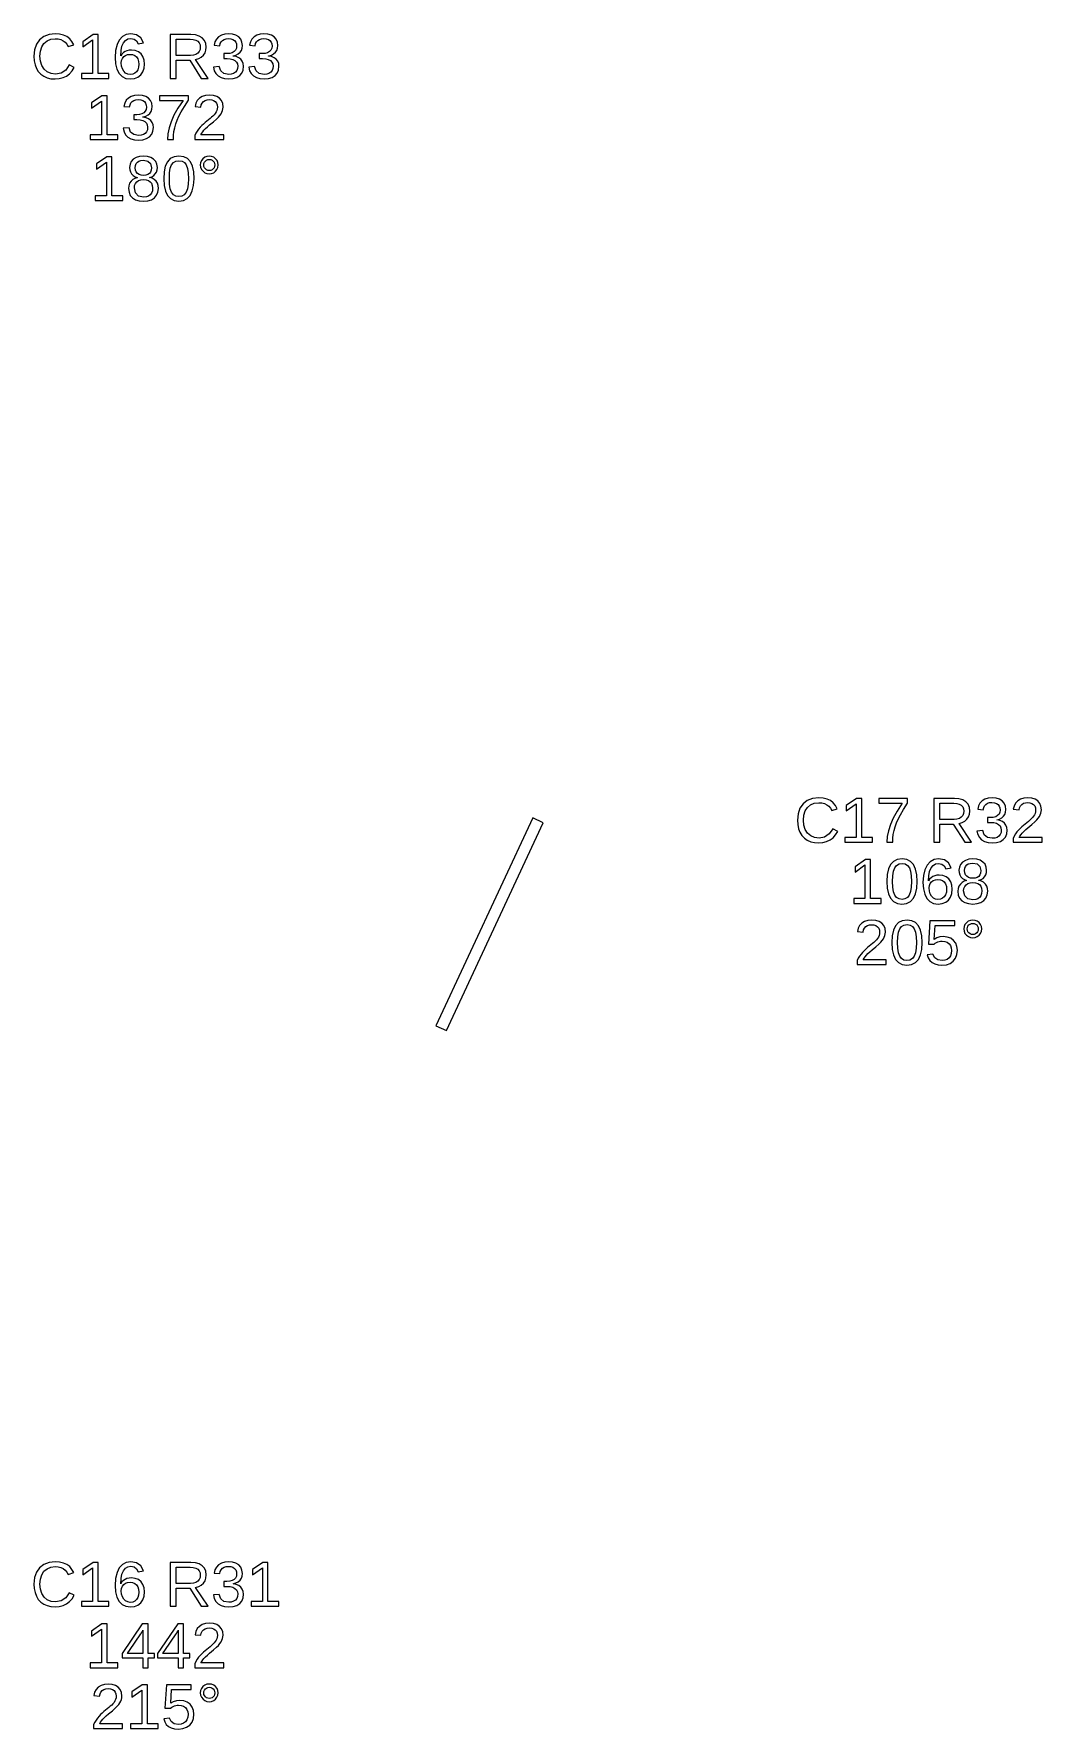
# Model space of a CAD drawing. Extents: x 206 to 2890, y 20 to 453.
# Drawn here: x 1758 to 1890, y 31.1 to 252.9 of the extents above; entities that cross this region are included whole.
import ezdxf

# ---------------------------------------------------------------- set-up
doc = ezdxf.new("R2010")
doc.units = 0
doc.layers.get('0').update_dxf_attribs({"linetype": 'CONTINUOUS'})

msp = doc.modelspace()

# ---------------------------------------------------------------- linework, layer by layer
for points in [[(1761.31, 247.093), (1761.81, 247.222), (1762.26, 247.437), (1762.66, 247.734), (1762.99, 248.109), (1763.26, 248.564), (1762.62, 248.881), (1762.15, 248.219), (1761.55, 247.821), (1760.81, 247.689), (1760.23, 247.76), (1759.73, 247.974), (1759.32, 248.33), (1759.01, 248.803), (1758.83, 249.368), (1758.77, 250.024), (1758.83, 250.685), (1759, 251.244), (1759.3, 251.703), (1759.7, 252.043), (1760.19, 252.247), (1760.78, 252.315), (1761.16, 252.286), (1761.51, 252.198), (1761.83, 252.051), (1762.09, 251.848), (1762.31, 251.593), (1762.47, 251.286), (1763.2, 251.53), (1762.97, 251.961), (1762.67, 252.315), (1762.3, 252.592), (1761.86, 252.791), (1761.35, 252.91), (1760.77, 252.95), (1759.96, 252.863), (1759.28, 252.604), (1758.72, 252.173), (1758.31, 251.589), (1758.06, 250.873), (1757.98, 250.024), (1758.02, 249.441), (1758.13, 248.913), (1758.31, 248.44), (1758.56, 248.028), (1758.89, 247.685), (1759.27, 247.41), (1759.72, 247.21), (1760.22, 247.09), (1760.77, 247.05)], [(1767.8, 247.754), (1766.41, 247.754), (1766.41, 252.864), (1765.73, 252.864), (1764.37, 251.933), (1764.37, 251.241), (1765.67, 252.165), (1765.67, 247.754), (1764.21, 247.754), (1764.21, 247.132), (1767.8, 247.132)], [(1771.16, 247.108), (1771.61, 247.283), (1771.98, 247.575), (1772.26, 247.967), (1772.42, 248.445), (1772.48, 249.007), (1772.42, 249.528), (1772.27, 249.973), (1772.01, 250.342), (1771.66, 250.618), (1771.24, 250.783), (1770.75, 250.838), (1770.45, 250.817), (1770.17, 250.752), (1769.92, 250.645), (1769.7, 250.496), (1769.51, 250.309), (1769.36, 250.081), (1769.4, 250.761), (1769.51, 251.325), (1769.7, 251.772), (1769.96, 252.096), (1770.29, 252.291), (1770.67, 252.356), (1771.1, 252.278), (1771.42, 252.045), (1771.62, 251.656), (1772.32, 251.782), (1771.99, 252.431), (1771.44, 252.82), (1770.68, 252.95), (1770.08, 252.861), (1769.57, 252.595), (1769.16, 252.152), (1768.87, 251.544), (1768.69, 250.782), (1768.63, 249.866), (1768.69, 249.022), (1768.86, 248.323), (1769.14, 247.77), (1769.54, 247.37), (1770.03, 247.13), (1770.62, 247.05)], [(1776.62, 249.512), (1778.4, 249.512), (1779.89, 247.132), (1780.79, 247.132), (1779.16, 249.601), (1779.57, 249.713), (1779.91, 249.896), (1780.19, 250.151), (1780.4, 250.463), (1780.52, 250.821), (1780.56, 251.225), (1780.5, 251.702), (1780.33, 252.104), (1780.03, 252.431), (1779.63, 252.672), (1779.14, 252.816), (1778.54, 252.864), (1775.84, 252.864), (1775.84, 247.132), (1776.62, 247.132)], [(1776.62, 250.126), (1776.62, 252.242), (1778.46, 252.242), (1778.85, 252.213), (1779.18, 252.125), (1779.44, 251.979), (1779.63, 251.778), (1779.74, 251.524), (1779.78, 251.217), (1779.74, 250.898), (1779.63, 250.63), (1779.44, 250.413), (1779.19, 250.254), (1778.87, 250.158), (1778.49, 250.126)], [(1784.07, 247.099), (1784.56, 247.244), (1784.94, 247.486), (1785.22, 247.816), (1785.39, 248.225), (1785.44, 248.714), (1785.4, 249.06), (1785.28, 249.363), (1785.09, 249.626), (1784.82, 249.835), (1784.48, 249.978), (1784.08, 250.057), (1784.08, 250.073), (1784.44, 250.179), (1784.74, 250.335), (1784.98, 250.539), (1785.15, 250.791), (1785.25, 251.089), (1785.29, 251.432), (1785.23, 251.875), (1785.07, 252.247), (1784.81, 252.549), (1784.45, 252.772), (1784, 252.905), (1783.47, 252.95), (1782.97, 252.906), (1782.54, 252.774), (1782.17, 252.555), (1781.89, 252.258), (1781.69, 251.892), (1781.59, 251.457), (1782.33, 251.4), (1782.39, 251.678), (1782.5, 251.911), (1782.68, 252.099), (1782.89, 252.237), (1783.16, 252.32), (1783.46, 252.348), (1783.78, 252.318), (1784.05, 252.229), (1784.26, 252.081), (1784.41, 251.882), (1784.5, 251.64), (1784.53, 251.355), (1784.5, 251.068), (1784.39, 250.826), (1784.2, 250.629), (1783.95, 250.483), (1783.64, 250.395), (1783.27, 250.366), (1782.87, 250.366), (1782.87, 249.731), (1783.28, 249.731), (1783.7, 249.702), (1784.05, 249.615), (1784.32, 249.469), (1784.52, 249.271), (1784.64, 249.028), (1784.68, 248.739), (1784.65, 248.41), (1784.54, 248.14), (1784.37, 247.929), (1784.13, 247.778), (1783.84, 247.687), (1783.5, 247.656), (1782.87, 247.769), (1782.45, 248.108), (1782.25, 248.674), (1781.49, 248.604), (1781.6, 248.134), (1781.81, 247.746), (1782.11, 247.443), (1782.49, 247.225), (1782.96, 247.094), (1783.5, 247.05)], [(1788.71, 247.099), (1789.19, 247.244), (1789.57, 247.486), (1789.85, 247.816), (1790.02, 248.225), (1790.08, 248.714), (1790.04, 249.06), (1789.92, 249.363), (1789.72, 249.626), (1789.45, 249.835), (1789.12, 249.978), (1788.72, 250.057), (1788.72, 250.073), (1789.08, 250.179), (1789.38, 250.335), (1789.61, 250.539), (1789.78, 250.791), (1789.89, 251.089), (1789.92, 251.432), (1789.87, 251.875), (1789.71, 252.247), (1789.44, 252.549), (1789.08, 252.772), (1788.63, 252.905), (1788.1, 252.95), (1787.61, 252.906), (1787.18, 252.774), (1786.81, 252.555), (1786.52, 252.258), (1786.33, 251.892), (1786.23, 251.457), (1786.96, 251.4), (1787.02, 251.678), (1787.14, 251.911), (1787.31, 252.099), (1787.53, 252.237), (1787.79, 252.32), (1788.09, 252.348), (1788.42, 252.318), (1788.69, 252.229), (1788.9, 252.081), (1789.05, 251.882), (1789.14, 251.64), (1789.17, 251.355), (1789.13, 251.068), (1789.02, 250.826), (1788.84, 250.629), (1788.58, 250.483), (1788.27, 250.395), (1787.9, 250.366), (1787.5, 250.366), (1787.5, 249.731), (1787.92, 249.731), (1788.34, 249.702), (1788.68, 249.615), (1788.96, 249.469), (1789.16, 249.271), (1789.28, 249.028), (1789.32, 248.739), (1789.28, 248.41), (1789.18, 248.14), (1789, 247.929), (1788.77, 247.778), (1788.48, 247.687), (1788.13, 247.656), (1787.5, 247.769), (1787.09, 248.108), (1786.88, 248.674), (1786.13, 248.604), (1786.24, 248.134), (1786.45, 247.746), (1786.74, 247.443), (1787.13, 247.225), (1787.59, 247.094), (1788.13, 247.05)], [(1770.28, 247.687), (1770, 247.828), (1769.76, 248.063), (1769.58, 248.372), (1769.47, 248.734), (1769.43, 249.15), (1769.47, 249.474), (1769.57, 249.749), (1769.75, 249.974), (1769.98, 250.14), (1770.26, 250.239), (1770.58, 250.273), (1770.91, 250.235), (1771.2, 250.122), (1771.43, 249.935), (1771.6, 249.678), (1771.7, 249.358), (1771.73, 248.975), (1771.7, 248.589), (1771.6, 248.263), (1771.43, 247.996), (1771.2, 247.798), (1770.93, 247.68), (1770.6, 247.64)], [(1768.96, 239.754), (1767.56, 239.754), (1767.56, 244.864), (1766.89, 244.864), (1765.53, 243.933), (1765.53, 243.241), (1766.83, 244.165), (1766.83, 239.754), (1765.37, 239.754), (1765.37, 239.132), (1768.96, 239.132)], [(1772.26, 239.099), (1772.74, 239.244), (1773.13, 239.486), (1773.41, 239.816), (1773.58, 240.225), (1773.63, 240.714), (1773.59, 241.06), (1773.47, 241.363), (1773.28, 241.626), (1773.01, 241.835), (1772.67, 241.978), (1772.27, 242.057), (1772.27, 242.073), (1772.63, 242.179), (1772.93, 242.335), (1773.17, 242.539), (1773.34, 242.791), (1773.44, 243.089), (1773.47, 243.432), (1773.42, 243.875), (1773.26, 244.247), (1773, 244.549), (1772.64, 244.772), (1772.19, 244.905), (1771.66, 244.95), (1771.16, 244.906), (1770.73, 244.774), (1770.36, 244.555), (1770.08, 244.258), (1769.88, 243.892), (1769.78, 243.457), (1770.52, 243.4), (1770.58, 243.678), (1770.69, 243.911), (1770.86, 244.099), (1771.08, 244.237), (1771.35, 244.32), (1771.65, 244.348), (1771.97, 244.318), (1772.24, 244.229), (1772.45, 244.081), (1772.6, 243.882), (1772.69, 243.64), (1772.72, 243.355), (1772.69, 243.068), (1772.57, 242.826), (1772.39, 242.629), (1772.14, 242.483), (1771.83, 242.395), (1771.46, 242.366), (1771.06, 242.366), (1771.06, 241.731), (1771.47, 241.731), (1771.89, 241.702), (1772.24, 241.615), (1772.51, 241.469), (1772.71, 241.271), (1772.83, 241.028), (1772.87, 240.739), (1772.84, 240.41), (1772.73, 240.14), (1772.56, 239.929), (1772.32, 239.778), (1772.03, 239.687), (1771.69, 239.656), (1771.06, 239.769), (1770.64, 240.108), (1770.44, 240.674), (1769.68, 240.604), (1769.79, 240.134), (1770, 239.746), (1770.3, 239.443), (1770.68, 239.225), (1771.15, 239.094), (1771.69, 239.05)], [(1776.27, 239.655), (1776.33, 240.166), (1776.43, 240.665), (1776.57, 241.161), (1776.75, 241.662), (1776.97, 242.167), (1777.27, 242.739), (1777.69, 243.44), (1778.22, 244.27), (1778.22, 244.864), (1774.43, 244.864), (1774.43, 244.242), (1777.51, 244.242), (1776.85, 243.228), (1776.33, 242.295), (1775.95, 241.445), (1775.69, 240.648), (1775.54, 239.877), (1775.49, 239.132), (1776.25, 239.132)], [(1782.85, 239.754), (1779.86, 239.754), (1779.96, 239.946), (1780.09, 240.144), (1780.26, 240.346), (1780.46, 240.559), (1780.71, 240.789), (1781, 241.036), (1781.51, 241.457), (1781.89, 241.797), (1782.15, 242.057), (1782.34, 242.277), (1782.49, 242.496), (1782.61, 242.716), (1782.69, 242.936), (1782.74, 243.157), (1782.76, 243.379), (1782.71, 243.843), (1782.55, 244.23), (1782.29, 244.541), (1781.94, 244.768), (1781.5, 244.904), (1780.96, 244.95), (1780.47, 244.905), (1780.04, 244.769), (1779.67, 244.543), (1779.38, 244.24), (1779.19, 243.876), (1779.09, 243.448), (1779.83, 243.379), (1779.9, 243.663), (1780.02, 243.901), (1780.19, 244.093), (1780.41, 244.235), (1780.67, 244.319), (1780.96, 244.348), (1781.27, 244.319), (1781.52, 244.232), (1781.73, 244.087), (1781.88, 243.89), (1781.98, 243.646), (1782.01, 243.355), (1781.99, 243.13), (1781.94, 242.921), (1781.85, 242.728), (1781.73, 242.547), (1781.59, 242.37), (1781.43, 242.199), (1781.25, 242.031), (1781.05, 241.863), (1780.84, 241.695), (1780.63, 241.522), (1780.41, 241.34), (1780.19, 241.148), (1779.97, 240.943), (1779.76, 240.724), (1779.56, 240.488), (1779.37, 240.233), (1779.2, 239.953), (1779.05, 239.648), (1779.05, 239.132), (1782.85, 239.132)], [(1769.61, 231.754), (1768.21, 231.754), (1768.21, 236.864), (1767.54, 236.864), (1766.18, 235.933), (1766.18, 235.241), (1767.48, 236.165), (1767.48, 231.754), (1766.02, 231.754), (1766.02, 231.132), (1769.61, 231.132)], [(1772.92, 231.099), (1773.4, 231.247), (1773.78, 231.494), (1774.06, 231.828), (1774.23, 232.24), (1774.29, 232.731), (1774.25, 233.087), (1774.15, 233.401), (1773.98, 233.672), (1773.75, 233.892), (1773.47, 234.047), (1773.13, 234.138), (1773.13, 234.155), (1773.42, 234.247), (1773.67, 234.401), (1773.87, 234.614), (1774.03, 234.873), (1774.12, 235.159), (1774.15, 235.473), (1774.09, 235.895), (1773.93, 236.254), (1773.66, 236.551), (1773.29, 236.773), (1772.84, 236.906), (1772.32, 236.95), (1771.81, 236.905), (1771.37, 236.769), (1771, 236.543), (1770.73, 236.244), (1770.57, 235.89), (1770.51, 235.481), (1770.54, 235.167), (1770.63, 234.881), (1770.78, 234.623), (1770.99, 234.407), (1771.23, 234.248), (1771.52, 234.146), (1771.52, 234.13), (1771.21, 234.042), (1770.93, 233.888), (1770.7, 233.666), (1770.52, 233.391), (1770.41, 233.077), (1770.38, 232.722), (1770.44, 232.229), (1770.61, 231.816), (1770.9, 231.486), (1771.29, 231.244), (1771.77, 231.099), (1772.34, 231.05)], [(1772.01, 234.452), (1771.75, 234.538), (1771.54, 234.681), (1771.39, 234.88), (1771.29, 235.13), (1771.26, 235.432), (1771.29, 235.728), (1771.38, 235.971), (1771.53, 236.16), (1771.74, 236.296), (1772, 236.377), (1772.32, 236.405), (1772.91, 236.297), (1773.27, 235.972), (1773.39, 235.432), (1773.36, 235.11), (1773.27, 234.853), (1773.11, 234.661), (1772.91, 234.529), (1772.64, 234.45), (1772.33, 234.423)], [(1777.56, 231.134), (1778.06, 231.387), (1778.45, 231.807), (1778.73, 232.387), (1778.9, 233.118), (1778.96, 234), (1778.91, 234.894), (1778.75, 235.629), (1778.48, 236.205), (1778.1, 236.619), (1777.6, 236.867), (1776.98, 236.95), (1776.35, 236.868), (1775.84, 236.623), (1775.46, 236.213), (1775.19, 235.64), (1775.03, 234.902), (1774.98, 234), (1775.03, 233.114), (1775.2, 232.382), (1775.47, 231.803), (1775.86, 231.385), (1776.35, 231.134), (1776.96, 231.05)], [(1776.57, 231.711), (1776.25, 231.9), (1776.02, 232.214), (1775.85, 232.664), (1775.75, 233.259), (1775.72, 234), (1775.75, 234.759), (1775.85, 235.362), (1776.01, 235.806), (1776.25, 236.112), (1776.57, 236.295), (1776.98, 236.356), (1777.38, 236.294), (1777.7, 236.108), (1777.93, 235.798), (1778.09, 235.351), (1778.18, 234.751), (1778.22, 234), (1778.18, 233.271), (1778.08, 232.68), (1777.91, 232.226), (1777.68, 231.905), (1777.36, 231.712), (1776.97, 231.648)], [(1781.25, 234.668), (1781.53, 234.781), (1781.77, 234.968), (1781.96, 235.21), (1782.08, 235.484), (1782.12, 235.79), (1782.08, 236.097), (1781.97, 236.371), (1781.78, 236.612), (1781.53, 236.8), (1781.26, 236.912), (1780.95, 236.95), (1780.64, 236.912), (1780.36, 236.798), (1780.12, 236.608), (1779.93, 236.365), (1779.82, 236.093), (1779.78, 235.79), (1779.82, 235.488), (1779.93, 235.215), (1780.13, 234.972), (1780.37, 234.783), (1780.64, 234.669), (1780.95, 234.631)], [(1780.76, 235.082), (1780.59, 235.154), (1780.44, 235.274), (1780.32, 235.427), (1780.25, 235.599), (1780.23, 235.79), (1780.25, 235.981), (1780.32, 236.154), (1780.44, 236.307), (1780.59, 236.427), (1780.76, 236.499), (1780.95, 236.523), (1781.14, 236.499), (1781.31, 236.429), (1781.46, 236.311), (1781.58, 236.159), (1781.65, 235.986), (1781.67, 235.79), (1781.65, 235.597), (1781.58, 235.424), (1781.46, 235.271), (1781.31, 235.153), (1781.14, 235.082), (1780.95, 235.058)], [(1771.67, 231.731), (1771.27, 232.126), (1771.14, 232.783), (1771.17, 233.098), (1771.27, 233.365), (1771.45, 233.583), (1771.68, 233.745), (1771.97, 233.842), (1772.32, 233.874), (1772.67, 233.844), (1772.97, 233.754), (1773.21, 233.603), (1773.39, 233.394), (1773.49, 233.126), (1773.53, 232.8), (1773.5, 232.42), (1773.4, 232.115), (1773.23, 231.886), (1773.01, 231.727), (1772.71, 231.631), (1772.34, 231.599)], [(1861.31, 147.093), (1861.81, 147.222), (1862.26, 147.437), (1862.66, 147.734), (1862.99, 148.109), (1863.26, 148.564), (1862.62, 148.881), (1862.15, 148.219), (1861.55, 147.821), (1860.81, 147.689), (1860.23, 147.76), (1859.73, 147.974), (1859.32, 148.33), (1859.01, 148.803), (1858.83, 149.368), (1858.77, 150.024), (1858.83, 150.685), (1859, 151.244), (1859.3, 151.703), (1859.7, 152.043), (1860.19, 152.247), (1860.78, 152.315), (1861.16, 152.286), (1861.51, 152.198), (1861.83, 152.051), (1862.09, 151.848), (1862.31, 151.593), (1862.47, 151.286), (1863.2, 151.53), (1862.97, 151.961), (1862.67, 152.315), (1862.3, 152.592), (1861.86, 152.791), (1861.35, 152.91), (1860.77, 152.95), (1859.96, 152.863), (1859.28, 152.604), (1858.72, 152.173), (1858.31, 151.589), (1858.06, 150.873), (1857.98, 150.024), (1858.02, 149.441), (1858.13, 148.913), (1858.31, 148.44), (1858.56, 148.028), (1858.89, 147.685), (1859.27, 147.41), (1859.72, 147.21), (1860.22, 147.09), (1860.77, 147.05)], [(1867.8, 147.754), (1866.41, 147.754), (1866.41, 152.864), (1865.73, 152.864), (1864.37, 151.933), (1864.37, 151.241), (1865.67, 152.165), (1865.67, 147.754), (1864.21, 147.754), (1864.21, 147.132), (1867.8, 147.132)], [(1870.48, 147.655), (1870.54, 148.166), (1870.64, 148.665), (1870.78, 149.161), (1870.96, 149.662), (1871.18, 150.167), (1871.48, 150.739), (1871.89, 151.44), (1872.42, 152.27), (1872.42, 152.864), (1868.63, 152.864), (1868.63, 152.242), (1871.72, 152.242), (1871.06, 151.228), (1870.54, 150.295), (1870.16, 149.445), (1869.9, 148.648), (1869.74, 147.877), (1869.69, 147.132), (1870.46, 147.132)], [(1876.62, 149.512), (1878.4, 149.512), (1879.89, 147.132), (1880.79, 147.132), (1879.16, 149.601), (1879.57, 149.713), (1879.91, 149.896), (1880.19, 150.151), (1880.4, 150.463), (1880.52, 150.821), (1880.56, 151.225), (1880.5, 151.702), (1880.33, 152.104), (1880.03, 152.431), (1879.63, 152.672), (1879.14, 152.816), (1878.54, 152.864), (1875.84, 152.864), (1875.84, 147.132), (1876.62, 147.132)], [(1876.62, 150.126), (1876.62, 152.242), (1878.46, 152.242), (1878.85, 152.213), (1879.18, 152.125), (1879.44, 151.979), (1879.63, 151.778), (1879.74, 151.524), (1879.78, 151.217), (1879.74, 150.898), (1879.63, 150.63), (1879.44, 150.413), (1879.19, 150.254), (1878.87, 150.158), (1878.49, 150.126)], [(1884.07, 147.099), (1884.56, 147.244), (1884.94, 147.486), (1885.22, 147.816), (1885.39, 148.225), (1885.44, 148.714), (1885.4, 149.06), (1885.28, 149.363), (1885.09, 149.626), (1884.82, 149.835), (1884.48, 149.978), (1884.08, 150.057), (1884.08, 150.073), (1884.44, 150.179), (1884.74, 150.335), (1884.98, 150.539), (1885.15, 150.791), (1885.25, 151.089), (1885.29, 151.432), (1885.23, 151.875), (1885.07, 152.247), (1884.81, 152.549), (1884.45, 152.772), (1884, 152.905), (1883.47, 152.95), (1882.97, 152.906), (1882.54, 152.774), (1882.17, 152.555), (1881.89, 152.258), (1881.69, 151.892), (1881.59, 151.457), (1882.33, 151.4), (1882.39, 151.678), (1882.5, 151.911), (1882.68, 152.099), (1882.89, 152.237), (1883.16, 152.32), (1883.46, 152.348), (1883.78, 152.318), (1884.05, 152.229), (1884.26, 152.081), (1884.41, 151.882), (1884.5, 151.64), (1884.53, 151.355), (1884.5, 151.068), (1884.39, 150.826), (1884.2, 150.629), (1883.95, 150.483), (1883.64, 150.395), (1883.27, 150.366), (1882.87, 150.366), (1882.87, 149.731), (1883.28, 149.731), (1883.7, 149.702), (1884.05, 149.615), (1884.32, 149.469), (1884.52, 149.271), (1884.64, 149.028), (1884.68, 148.739), (1884.65, 148.41), (1884.54, 148.14), (1884.37, 147.929), (1884.13, 147.778), (1883.84, 147.687), (1883.5, 147.656), (1882.87, 147.769), (1882.45, 148.108), (1882.25, 148.674), (1881.49, 148.604), (1881.6, 148.134), (1881.81, 147.746), (1882.11, 147.443), (1882.49, 147.225), (1882.96, 147.094), (1883.5, 147.05)], [(1890.03, 147.754), (1887.04, 147.754), (1887.13, 147.946), (1887.27, 148.144), (1887.43, 148.346), (1887.64, 148.559), (1887.89, 148.789), (1888.18, 149.036), (1888.68, 149.457), (1889.07, 149.797), (1889.33, 150.057), (1889.51, 150.277), (1889.67, 150.496), (1889.78, 150.716), (1889.87, 150.936), (1889.92, 151.157), (1889.94, 151.379), (1889.88, 151.843), (1889.73, 152.23), (1889.47, 152.541), (1889.12, 152.768), (1888.67, 152.904), (1888.14, 152.95), (1887.64, 152.905), (1887.21, 152.769), (1886.85, 152.543), (1886.56, 152.24), (1886.36, 151.876), (1886.26, 151.448), (1887.01, 151.379), (1887.07, 151.663), (1887.19, 151.901), (1887.37, 152.093), (1887.59, 152.235), (1887.84, 152.319), (1888.14, 152.348), (1888.44, 152.319), (1888.7, 152.232), (1888.91, 152.087), (1889.06, 151.89), (1889.15, 151.646), (1889.18, 151.355), (1889.17, 151.13), (1889.11, 150.921), (1889.02, 150.728), (1888.9, 150.547), (1888.76, 150.37), (1888.6, 150.199), (1888.42, 150.031), (1888.23, 149.863), (1888.02, 149.695), (1887.8, 149.522), (1887.58, 149.34), (1887.36, 149.148), (1887.15, 148.943), (1886.94, 148.724), (1886.74, 148.488), (1886.55, 148.233), (1886.38, 147.953), (1886.23, 147.648), (1886.23, 147.132), (1890.03, 147.132)], [(1824.68, 149.683), (1823.32, 150.317), (1810.64, 123.128), (1812, 122.494)], [(1868.96, 139.754), (1867.56, 139.754), (1867.56, 144.864), (1866.89, 144.864), (1865.53, 143.933), (1865.53, 143.241), (1866.83, 144.165), (1866.83, 139.754), (1865.37, 139.754), (1865.37, 139.132), (1868.96, 139.132)], [(1872.28, 139.134), (1872.78, 139.387), (1873.17, 139.807), (1873.45, 140.387), (1873.62, 141.118), (1873.67, 142), (1873.62, 142.894), (1873.46, 143.629), (1873.19, 144.205), (1872.81, 144.619), (1872.31, 144.867), (1871.7, 144.95), (1871.06, 144.868), (1870.56, 144.623), (1870.17, 144.213), (1869.91, 143.64), (1869.74, 142.902), (1869.69, 142), (1869.75, 141.114), (1869.91, 140.382), (1870.19, 139.803), (1870.57, 139.385), (1871.07, 139.134), (1871.67, 139.05)], [(1871.29, 139.711), (1870.97, 139.9), (1870.73, 140.214), (1870.56, 140.664), (1870.46, 141.259), (1870.43, 142), (1870.46, 142.759), (1870.56, 143.362), (1870.73, 143.806), (1870.97, 144.112), (1871.29, 144.295), (1871.7, 144.356), (1872.09, 144.294), (1872.41, 144.108), (1872.64, 143.798), (1872.8, 143.351), (1872.9, 142.751), (1872.93, 142), (1872.9, 141.271), (1872.8, 140.68), (1872.63, 140.226), (1872.39, 139.905), (1872.07, 139.712), (1871.68, 139.648)], [(1876.95, 139.108), (1877.41, 139.283), (1877.78, 139.575), (1878.05, 139.967), (1878.21, 140.445), (1878.27, 141.007), (1878.22, 141.528), (1878.06, 141.973), (1877.8, 142.342), (1877.46, 142.618), (1877.04, 142.783), (1876.54, 142.838), (1876.24, 142.817), (1875.97, 142.752), (1875.71, 142.645), (1875.49, 142.496), (1875.3, 142.309), (1875.15, 142.081), (1875.19, 142.761), (1875.3, 143.325), (1875.5, 143.772), (1875.76, 144.096), (1876.08, 144.291), (1876.47, 144.356), (1876.89, 144.278), (1877.21, 144.045), (1877.41, 143.656), (1878.11, 143.782), (1877.78, 144.431), (1877.23, 144.82), (1876.47, 144.95), (1875.87, 144.861), (1875.36, 144.595), (1874.96, 144.152), (1874.66, 143.544), (1874.48, 142.782), (1874.42, 141.866), (1874.48, 141.022), (1874.65, 140.323), (1874.94, 139.77), (1875.33, 139.37), (1875.82, 139.13), (1876.42, 139.05)], [(1881.53, 139.099), (1882.02, 139.247), (1882.4, 139.494), (1882.68, 139.828), (1882.85, 140.24), (1882.91, 140.731), (1882.87, 141.087), (1882.77, 141.401), (1882.6, 141.672), (1882.37, 141.892), (1882.09, 142.047), (1881.75, 142.138), (1881.75, 142.155), (1882.04, 142.247), (1882.29, 142.401), (1882.49, 142.614), (1882.64, 142.873), (1882.73, 143.159), (1882.76, 143.473), (1882.71, 143.895), (1882.55, 144.254), (1882.27, 144.551), (1881.91, 144.773), (1881.46, 144.906), (1880.94, 144.95), (1880.42, 144.905), (1879.99, 144.769), (1879.62, 144.543), (1879.35, 144.244), (1879.19, 143.89), (1879.13, 143.481), (1879.16, 143.167), (1879.25, 142.881), (1879.4, 142.623), (1879.6, 142.407), (1879.85, 142.248), (1880.14, 142.146), (1880.14, 142.13), (1879.83, 142.042), (1879.55, 141.888), (1879.32, 141.666), (1879.14, 141.391), (1879.03, 141.077), (1879, 140.722), (1879.05, 140.229), (1879.23, 139.816), (1879.52, 139.486), (1879.91, 139.244), (1880.39, 139.099), (1880.95, 139.05)], [(1880.63, 142.452), (1880.37, 142.538), (1880.16, 142.681), (1880, 142.88), (1879.91, 143.13), (1879.88, 143.432), (1879.91, 143.728), (1880, 143.971), (1880.15, 144.16), (1880.36, 144.296), (1880.62, 144.377), (1880.94, 144.405), (1881.53, 144.297), (1881.89, 143.972), (1882, 143.432), (1881.97, 143.11), (1881.88, 142.853), (1881.73, 142.661), (1881.53, 142.529), (1881.26, 142.45), (1880.95, 142.423)], [(1876.07, 139.687), (1875.79, 139.828), (1875.55, 140.063), (1875.37, 140.372), (1875.26, 140.734), (1875.22, 141.15), (1875.26, 141.474), (1875.36, 141.749), (1875.54, 141.974), (1875.77, 142.14), (1876.05, 142.239), (1876.37, 142.273), (1876.7, 142.235), (1876.99, 142.122), (1877.22, 141.935), (1877.39, 141.678), (1877.49, 141.358), (1877.52, 140.975), (1877.49, 140.589), (1877.39, 140.263), (1877.22, 139.996), (1877, 139.798), (1876.72, 139.68), (1876.39, 139.64)], [(1880.29, 139.731), (1879.89, 140.126), (1879.75, 140.783), (1879.79, 141.098), (1879.89, 141.365), (1880.07, 141.583), (1880.3, 141.745), (1880.59, 141.842), (1880.94, 141.874), (1881.29, 141.844), (1881.59, 141.754), (1881.83, 141.603), (1882, 141.394), (1882.11, 141.126), (1882.15, 140.8), (1882.11, 140.42), (1882.02, 140.115), (1881.85, 139.886), (1881.62, 139.727), (1881.33, 139.631), (1880.96, 139.599)], [(1869.6, 131.754), (1866.61, 131.754), (1866.71, 131.946), (1866.84, 132.144), (1867.01, 132.346), (1867.21, 132.559), (1867.46, 132.789), (1867.75, 133.036), (1868.26, 133.457), (1868.64, 133.797), (1868.9, 134.057), (1869.09, 134.277), (1869.24, 134.496), (1869.36, 134.716), (1869.44, 134.936), (1869.49, 135.157), (1869.51, 135.379), (1869.46, 135.843), (1869.3, 136.23), (1869.04, 136.541), (1868.69, 136.768), (1868.24, 136.904), (1867.71, 136.95), (1867.21, 136.905), (1866.78, 136.769), (1866.42, 136.543), (1866.13, 136.24), (1865.93, 135.876), (1865.83, 135.448), (1866.58, 135.379), (1866.65, 135.663), (1866.76, 135.901), (1866.94, 136.093), (1867.16, 136.235), (1867.42, 136.319), (1867.71, 136.348), (1868.01, 136.319), (1868.27, 136.232), (1868.48, 136.087), (1868.63, 135.89), (1868.72, 135.646), (1868.75, 135.355), (1868.74, 135.13), (1868.68, 134.921), (1868.59, 134.728), (1868.48, 134.547), (1868.34, 134.37), (1868.17, 134.199), (1867.99, 134.031), (1867.8, 133.863), (1867.59, 133.695), (1867.37, 133.522), (1867.16, 133.34), (1866.94, 133.148), (1866.72, 132.943), (1866.51, 132.724), (1866.31, 132.488), (1866.12, 132.233), (1865.95, 131.953), (1865.8, 131.648), (1865.8, 131.132), (1869.6, 131.132)], [(1872.93, 131.134), (1873.43, 131.387), (1873.82, 131.807), (1874.1, 132.387), (1874.27, 133.118), (1874.33, 134), (1874.27, 134.894), (1874.11, 135.629), (1873.84, 136.205), (1873.46, 136.619), (1872.96, 136.867), (1872.35, 136.95), (1871.72, 136.868), (1871.21, 136.623), (1870.82, 136.213), (1870.56, 135.64), (1870.4, 134.902), (1870.34, 134), (1870.4, 133.114), (1870.56, 132.382), (1870.84, 131.803), (1871.22, 131.385), (1871.72, 131.134), (1872.32, 131.05)], [(1871.94, 131.711), (1871.62, 131.9), (1871.38, 132.214), (1871.22, 132.664), (1871.12, 133.259), (1871.08, 134), (1871.12, 134.759), (1871.21, 135.362), (1871.38, 135.806), (1871.62, 136.112), (1871.94, 136.295), (1872.35, 136.356), (1872.75, 136.294), (1873.06, 136.108), (1873.29, 135.798), (1873.45, 135.351), (1873.55, 134.751), (1873.58, 134), (1873.55, 133.271), (1873.45, 132.68), (1873.28, 132.226), (1873.04, 131.905), (1872.72, 131.712), (1872.33, 131.648)], [(1877.49, 131.108), (1877.99, 131.282), (1878.4, 131.571), (1878.7, 131.961), (1878.88, 132.437), (1878.94, 132.999), (1878.88, 133.497), (1878.71, 133.929), (1878.43, 134.293), (1878.06, 134.569), (1877.61, 134.734), (1877.08, 134.789), (1876.64, 134.749), (1876.24, 134.627), (1875.9, 134.423), (1876.01, 136.242), (1878.6, 136.242), (1878.6, 136.864), (1875.34, 136.864), (1875.15, 133.78), (1875.87, 133.78), (1876.04, 133.915), (1876.21, 134.021), (1876.38, 134.098), (1876.56, 134.15), (1876.74, 134.181), (1876.93, 134.191), (1877.29, 134.154), (1877.59, 134.043), (1877.84, 133.858), (1878.03, 133.612), (1878.14, 133.321), (1878.17, 132.983), (1878.14, 132.597), (1878.03, 132.271), (1877.84, 132.004), (1877.59, 131.806), (1877.28, 131.688), (1876.92, 131.648), (1876.36, 131.743), (1875.96, 132.026), (1875.73, 132.499), (1874.98, 132.413), (1875.11, 132.006), (1875.32, 131.668), (1875.61, 131.4), (1875.97, 131.206), (1876.4, 131.089), (1876.9, 131.05)], [(1881.25, 134.668), (1881.53, 134.781), (1881.77, 134.968), (1881.96, 135.21), (1882.08, 135.484), (1882.12, 135.79), (1882.08, 136.097), (1881.97, 136.371), (1881.78, 136.612), (1881.53, 136.8), (1881.26, 136.912), (1880.95, 136.95), (1880.64, 136.912), (1880.36, 136.798), (1880.12, 136.608), (1879.93, 136.365), (1879.82, 136.093), (1879.78, 135.79), (1879.82, 135.488), (1879.93, 135.215), (1880.13, 134.972), (1880.37, 134.783), (1880.64, 134.669), (1880.95, 134.631)], [(1880.76, 135.082), (1880.59, 135.154), (1880.44, 135.274), (1880.32, 135.427), (1880.25, 135.599), (1880.23, 135.79), (1880.25, 135.981), (1880.32, 136.154), (1880.44, 136.307), (1880.59, 136.427), (1880.76, 136.499), (1880.95, 136.523), (1881.14, 136.499), (1881.31, 136.429), (1881.46, 136.311), (1881.58, 136.159), (1881.65, 135.986), (1881.67, 135.79), (1881.65, 135.597), (1881.58, 135.424), (1881.46, 135.271), (1881.31, 135.153), (1881.14, 135.082), (1880.95, 135.058)], [(1761.31, 47.0931), (1761.81, 47.2219), (1762.26, 47.4367), (1762.66, 47.7337), (1762.99, 48.1094), (1763.26, 48.5637), (1762.62, 48.8811), (1762.15, 48.2188), (1761.55, 47.8214), (1760.81, 47.6889), (1760.23, 47.7601), (1759.73, 47.9737), (1759.32, 48.3297), (1759.01, 48.8028), (1758.83, 49.3677), (1758.77, 50.0244), (1758.83, 50.6847), (1759, 51.2441), (1759.3, 51.7027), (1759.7, 52.0429), (1760.19, 52.2471), (1760.78, 52.3151), (1761.16, 52.2857), (1761.51, 52.1976), (1761.83, 52.0506), (1762.09, 51.8481), (1762.31, 51.5932), (1762.47, 51.2857), (1763.2, 51.5298), (1762.97, 51.9607), (1762.67, 52.3146), (1762.3, 52.5918), (1761.86, 52.7907), (1761.35, 52.9101), (1760.77, 52.9498), (1759.96, 52.8635), (1759.28, 52.6045), (1758.72, 52.1727), (1758.31, 51.5886), (1758.06, 50.8725), (1757.98, 50.0244), (1758.02, 49.4415), (1758.13, 48.9132), (1758.31, 48.4396), (1758.56, 48.0278), (1758.89, 47.6847), (1759.27, 47.4102), (1759.72, 47.2102), (1760.22, 47.0902), (1760.77, 47.0502)], [(1767.8, 47.754), (1766.41, 47.754), (1766.41, 52.8644), (1765.73, 52.8644), (1764.37, 51.9327), (1764.37, 51.241), (1765.67, 52.1646), (1765.67, 47.754), (1764.21, 47.754), (1764.21, 47.1315), (1767.8, 47.1315)], [(1771.16, 47.1085), (1771.61, 47.2834), (1771.98, 47.575), (1772.26, 47.9674), (1772.42, 48.4448), (1772.48, 49.0072), (1772.42, 49.528), (1772.27, 49.9729), (1772.01, 50.3418), (1771.66, 50.6175), (1771.24, 50.783), (1770.75, 50.8381), (1770.45, 50.8167), (1770.17, 50.7522), (1769.92, 50.6449), (1769.7, 50.4964), (1769.51, 50.3085), (1769.36, 50.0814), (1769.4, 50.7611), (1769.51, 51.3246), (1769.7, 51.7719), (1769.96, 52.0963), (1770.29, 52.2909), (1770.67, 52.3558), (1771.1, 52.278), (1771.42, 52.0448), (1771.62, 51.656), (1772.32, 51.7821), (1771.99, 52.4309), (1771.44, 52.8201), (1770.68, 52.9498), (1770.08, 52.8612), (1769.57, 52.5954), (1769.16, 52.1523), (1768.87, 51.5438), (1768.69, 50.7816), (1768.63, 49.8657), (1768.69, 49.0217), (1768.86, 48.3232), (1769.14, 47.7703), (1769.54, 47.3702), (1770.03, 47.1302), (1770.62, 47.0502)], [(1776.62, 49.5117), (1778.4, 49.5117), (1779.89, 47.1315), (1780.79, 47.1315), (1779.16, 49.6012), (1779.57, 49.7129), (1779.91, 49.896), (1780.19, 50.1505), (1780.4, 50.4634), (1780.52, 50.8214), (1780.56, 51.2247), (1780.5, 51.7023), (1780.33, 52.1044), (1780.03, 52.4311), (1779.63, 52.6718), (1779.14, 52.8163), (1778.54, 52.8644), (1775.84, 52.8644), (1775.84, 47.1315), (1776.62, 47.1315)], [(1776.62, 50.1261), (1776.62, 52.2419), (1778.46, 52.2419), (1778.85, 52.2127), (1779.18, 52.1253), (1779.44, 51.9795), (1779.63, 51.7781), (1779.74, 51.5238), (1779.78, 51.2166), (1779.74, 50.8976), (1779.63, 50.6298), (1779.44, 50.413), (1779.19, 50.2536), (1778.87, 50.158), (1778.49, 50.1261)], [(1784.07, 47.0985), (1784.56, 47.2437), (1784.94, 47.4855), (1785.22, 47.8155), (1785.39, 48.2251), (1785.44, 48.7143), (1785.4, 49.0597), (1785.28, 49.3635), (1785.09, 49.6257), (1784.82, 49.8345), (1784.48, 49.9783), (1784.08, 50.0569), (1784.08, 50.0732), (1784.44, 50.1792), (1784.74, 50.3345), (1784.98, 50.5391), (1785.15, 50.7911), (1785.25, 51.0888), (1785.29, 51.4322), (1785.23, 51.8746), (1785.07, 52.2468), (1784.81, 52.549), (1784.45, 52.7717), (1784, 52.9053), (1783.47, 52.9498), (1782.97, 52.906), (1782.54, 52.7744), (1782.17, 52.5552), (1781.89, 52.2577), (1781.69, 51.8915), (1781.59, 51.4566), (1782.33, 51.3996), (1782.39, 51.6781), (1782.5, 51.9114), (1782.68, 52.0995), (1782.89, 52.2374), (1783.16, 52.3201), (1783.46, 52.3477), (1783.78, 52.3181), (1784.05, 52.2292), (1784.26, 52.0812), (1784.41, 51.882), (1784.5, 51.6399), (1784.53, 51.3549), (1784.5, 51.068), (1784.39, 50.826), (1784.2, 50.6286), (1783.95, 50.4828), (1783.64, 50.3953), (1783.27, 50.3662), (1782.87, 50.3662), (1782.87, 49.7314), (1783.28, 49.7314), (1783.7, 49.7023), (1784.05, 49.6148), (1784.32, 49.469), (1784.52, 49.2712), (1784.64, 49.0278), (1784.68, 48.7387), (1784.65, 48.41), (1784.54, 48.1401), (1784.37, 47.929), (1784.13, 47.7775), (1783.84, 47.6867), (1783.5, 47.6564), (1782.87, 47.7694), (1782.45, 48.1085), (1782.25, 48.6736), (1781.49, 48.6044), (1781.6, 48.1336), (1781.81, 47.7464), (1782.11, 47.4428), (1782.49, 47.2247), (1782.96, 47.0938), (1783.5, 47.0502)], [(1790.04, 47.754), (1788.64, 47.754), (1788.64, 52.8644), (1787.97, 52.8644), (1786.61, 51.9327), (1786.61, 51.241), (1787.91, 52.1646), (1787.91, 47.754), (1786.45, 47.754), (1786.45, 47.1315), (1790.04, 47.1315)], [(1770.28, 47.6872), (1770, 47.8282), (1769.76, 48.0633), (1769.58, 48.372), (1769.47, 48.7342), (1769.43, 49.1496), (1769.47, 49.4744), (1769.57, 49.7491), (1769.75, 49.9735), (1769.98, 50.1397), (1770.26, 50.2394), (1770.58, 50.2726), (1770.91, 50.2351), (1771.2, 50.1225), (1771.43, 49.9348), (1771.6, 49.6781), (1771.7, 49.358), (1771.73, 48.9747), (1771.7, 48.5893), (1771.6, 48.2631), (1771.43, 47.9961), (1771.2, 47.7984), (1770.93, 47.6797), (1770.6, 47.6401)], [(1768.96, 39.7118), (1767.56, 39.7118), (1767.56, 44.8222), (1766.89, 44.8222), (1765.53, 43.8904), (1765.53, 43.1987), (1766.83, 44.1223), (1766.83, 39.7118), (1765.37, 39.7118), (1765.37, 39.0893), (1768.96, 39.0893)], [(1772.95, 40.3872), (1773.76, 40.3872), (1773.76, 40.965), (1772.95, 40.965), (1772.95, 44.8222), (1772.18, 44.8222), (1769.56, 40.9568), (1769.56, 40.3872), (1772.26, 40.3872), (1772.26, 39.0893), (1772.95, 39.0893)], [(1777.58, 40.3872), (1778.39, 40.3872), (1778.39, 40.965), (1777.58, 40.965), (1777.58, 44.8222), (1776.82, 44.8222), (1774.19, 40.9568), (1774.19, 40.3872), (1776.89, 40.3872), (1776.89, 39.0893), (1777.58, 39.0893)], [(1782.85, 39.7118), (1779.86, 39.7118), (1779.96, 39.9041), (1780.09, 40.1015), (1780.26, 40.3038), (1780.46, 40.517), (1780.71, 40.7468), (1781, 40.9934), (1781.51, 41.4143), (1781.89, 41.7547), (1782.15, 42.0147), (1782.34, 42.2344), (1782.49, 42.4541), (1782.61, 42.6739), (1782.69, 42.894), (1782.74, 43.1151), (1782.76, 43.337), (1782.71, 43.8007), (1782.55, 44.1879), (1782.29, 44.4987), (1781.94, 44.7259), (1781.5, 44.8622), (1780.96, 44.9076), (1780.47, 44.8624), (1780.04, 44.7267), (1779.67, 44.5007), (1779.38, 44.1982), (1779.19, 43.8334), (1779.09, 43.4062), (1779.83, 43.337), (1779.9, 43.6207), (1780.02, 43.8587), (1780.19, 44.0511), (1780.41, 44.1924), (1780.67, 44.2772), (1780.96, 44.3054), (1781.27, 44.2765), (1781.52, 44.1897), (1781.73, 44.045), (1781.88, 43.8479), (1781.98, 43.6038), (1782.01, 43.3126), (1781.99, 43.0875), (1781.94, 42.8786), (1781.85, 42.686), (1781.73, 42.5043), (1781.59, 42.328), (1781.43, 42.1571), (1781.25, 41.9889), (1781.05, 41.8208), (1780.84, 41.6526), (1780.63, 41.4797), (1780.41, 41.2973), (1780.19, 41.1053), (1779.97, 40.901), (1779.76, 40.6813), (1779.56, 40.4462), (1779.37, 40.191), (1779.2, 39.9109), (1779.05, 39.606), (1779.05, 39.0893), (1782.85, 39.0893)], [(1770.23, 40.965), (1770.3, 41.0464), (1770.52, 41.3474), (1771.99, 43.512), (1772.03, 43.5762), (1772.08, 43.6657), (1772.14, 43.7806), (1772.2, 43.8895), (1772.24, 43.9614), (1772.26, 43.9962), (1772.26, 40.965)], [(1774.87, 40.965), (1774.93, 41.0464), (1775.15, 41.3474), (1776.62, 43.512), (1776.66, 43.5762), (1776.71, 43.6657), (1776.78, 43.7806), (1776.84, 43.8895), (1776.88, 43.9614), (1776.89, 43.9962), (1776.89, 40.965)], [(1769.6, 31.754), (1766.61, 31.754), (1766.71, 31.9464), (1766.84, 32.1437), (1767.01, 32.346), (1767.21, 32.5592), (1767.46, 32.7891), (1767.75, 33.0357), (1768.26, 33.4566), (1768.64, 33.797), (1768.9, 34.0569), (1769.09, 34.2767), (1769.24, 34.4964), (1769.36, 34.7161), (1769.44, 34.9363), (1769.49, 35.1573), (1769.51, 35.3793), (1769.46, 35.8429), (1769.3, 36.2301), (1769.04, 36.5409), (1768.69, 36.7681), (1768.24, 36.9044), (1767.71, 36.9498), (1767.21, 36.9046), (1766.78, 36.769), (1766.42, 36.5429), (1766.13, 36.2405), (1765.93, 35.8757), (1765.83, 35.4485), (1766.58, 35.3793), (1766.65, 35.663), (1766.76, 35.901), (1766.94, 36.0933), (1767.16, 36.2346), (1767.42, 36.3194), (1767.71, 36.3477), (1768.01, 36.3187), (1768.27, 36.2319), (1768.48, 36.0873), (1768.63, 35.8902), (1768.72, 35.646), (1768.75, 35.3549), (1768.74, 35.1297), (1768.68, 34.9209), (1768.59, 34.7283), (1768.48, 34.5465), (1768.34, 34.3702), (1768.17, 34.1993), (1767.99, 34.0312), (1767.8, 33.863), (1767.59, 33.6948), (1767.37, 33.5219), (1767.16, 33.3395), (1766.94, 33.1476), (1766.72, 32.9432), (1766.51, 32.7235), (1766.31, 32.4884), (1766.12, 32.2332), (1765.95, 31.9532), (1765.8, 31.6482), (1765.8, 31.1315), (1769.6, 31.1315)], [(1774.24, 31.754), (1772.85, 31.754), (1772.85, 36.8644), (1772.17, 36.8644), (1770.82, 35.9327), (1770.82, 35.241), (1772.11, 36.1646), (1772.11, 31.754), (1770.65, 31.754), (1770.65, 31.1315), (1774.24, 31.1315)], [(1777.49, 31.108), (1777.99, 31.2816), (1778.4, 31.571), (1778.7, 31.9611), (1778.88, 32.4371), (1778.94, 32.9991), (1778.88, 33.4973), (1778.71, 33.9285), (1778.43, 34.2929), (1778.06, 34.5687), (1777.61, 34.7341), (1777.08, 34.7893), (1776.64, 34.7486), (1776.24, 34.6266), (1775.9, 34.4231), (1776.01, 36.2419), (1778.6, 36.2419), (1778.6, 36.8644), (1775.34, 36.8644), (1775.15, 33.7803), (1775.87, 33.7803), (1776.04, 33.915), (1776.21, 34.0208), (1776.38, 34.0976), (1776.56, 34.1496), (1776.74, 34.1808), (1776.93, 34.1912), (1777.29, 34.1541), (1777.59, 34.0429), (1777.84, 33.8576), (1778.03, 33.6121), (1778.14, 33.3205), (1778.17, 32.9828), (1778.14, 32.5974), (1778.03, 32.2712), (1777.84, 32.0042), (1777.59, 31.8065), (1777.28, 31.6878), (1776.92, 31.6482), (1776.36, 31.7427), (1775.96, 32.0262), (1775.73, 32.4986), (1774.98, 32.4132), (1775.11, 32.0059), (1775.32, 31.6682), (1775.61, 31.4001), (1775.97, 31.2057), (1776.4, 31.089), (1776.9, 31.0502)], [(1781.25, 34.6682), (1781.53, 34.7807), (1781.77, 34.9683), (1781.96, 35.2098), (1782.08, 35.4837), (1782.12, 35.7902), (1782.08, 36.0967), (1781.97, 36.3707), (1781.78, 36.6121), (1781.53, 36.7997), (1781.26, 36.9123), (1780.95, 36.9498), (1780.64, 36.9119), (1780.36, 36.7979), (1780.12, 36.608), (1779.93, 36.3653), (1779.82, 36.0927), (1779.78, 35.7902), (1779.82, 35.4878), (1779.93, 35.2152), (1780.13, 34.9724), (1780.37, 34.7826), (1780.64, 34.6686), (1780.95, 34.6307)], [(1780.76, 35.0818), (1780.59, 35.1537), (1780.44, 35.2735), (1780.32, 35.4268), (1780.25, 35.599), (1780.23, 35.7902), (1780.25, 35.9814), (1780.32, 36.1537), (1780.44, 36.3069), (1780.59, 36.4268), (1780.76, 36.4987), (1780.95, 36.5226), (1781.14, 36.4991), (1781.31, 36.4286), (1781.46, 36.311), (1781.58, 36.1591), (1781.65, 35.9855), (1781.67, 35.7902), (1781.65, 35.597), (1781.58, 35.424), (1781.46, 35.2715), (1781.31, 35.1528), (1781.14, 35.0816), (1780.95, 35.0579)]]:
    msp.add_lwpolyline(points, close=True)

doc.saveas('drawing.dxf')
